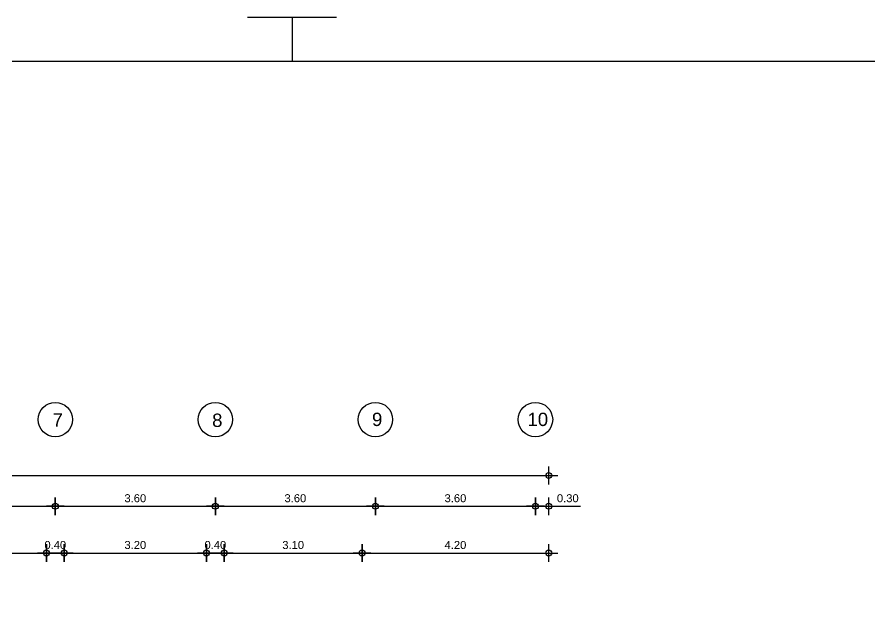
# Model space of a CAD drawing. Header units: metres. Extents: x -11 to 85, y -301 to 135.
# Drawn here: x 35.81 to 55, y 46.26 to 59.4 of the extents above; entities that cross this region are included whole.
import ezdxf

# ---------------------------------------------------------------- set-up
doc = ezdxf.new("R2010")
doc.units = ezdxf.units.M
doc.header["$LTSCALE"] = 0.036
doc.header["$PDMODE"] = 2
for name, color, linetype in [('arxitek corofos', 252, 'Continuous'), ('BORDER', 5, 'Continuous'), ('DIMBLK', 252, 'Continuous'), ('LAYER-ON', 4, 'Continuous'), ('MARKS', 2, 'Continuous')]:
    doc.layers.add(name, color=color, linetype=linetype)
doc.styles.add('COMU-N', font='arial.ttf')
doc.styles.get("Standard").update_dxf_attribs({"font": 'arial.ttf'})
doc.dimstyles.new('CADWDOT', dxfattribs={"dimscale": 0.1, "dimtxt": 1.8, "dimasz": 0.08, "dimexe": 2, "dimexo": 0, "dimgap": 0.09, "dimtad": 0, "dimrnd": 0.001, "dimzin": 0, "dimdsep": 46, "dimtxsty": 'Standard', "dimblk1": 'ARTDIM', "dimblk2": 'ARTDIM', "dimsah": 1, "dimcen": 0.09, "dimdle": 0.05, "dimse1": 1, "dimse2": 1, "dimadec": 0, "dimazin": 0, "dimtfac": 1, "dimtmove": 0, "dimatfit": 3, "dimldrblk": 'ARTDIM', "dimfxl": 2, "dimtvp": 0.9999, "dimtolj": 1, "dimtzin": 0, "dimarcsym": 0})

# ---------------------------------------------------------------- blocks, each defined once
blk = doc.blocks.new('art103')
at = {"layer": 'BORDER'}
blk.add_line((20.75, 14.6), (0.25, 14.6), dxfattribs=at)
at = {"layer": 'MARKS'}
for p, q in [((10.25, 14.85), (10.75, 14.85)), ((10.5, 14.85), (10.5, 14.6))]:
    blk.add_line(p, q, dxfattribs=at)
blk = doc.blocks.new('ARTDIM')
at = {"layer": 'DIMBLK'}
for p, q in [((0, -24.9975), (0, 24.9975)), ((-24.9975, 0), (24.9975, 0))]:
    blk.add_line(p, q, dxfattribs=at)
blk.add_circle((0, 0), 8.25, dxfattribs=at)
blk = doc.blocks.new('*D310')
at = {"layer": 'arxitek corofos', "color": 0, "lineweight": -2}
blk.add_line((33.082, 48.391), (36.666, 48.391), dxfattribs=at)
at = {"layer": 'Defpoints', "color": 0, "transparency": 16777216}
for p in [(33.074, 51.669), (36.674, 51.669), (36.674, 48.391)]:
    blk.add_point(p, dxfattribs=at)
at = {"layer": 'arxitek corofos', "color": 0, "lineweight": -2, "xscale": 0.008, "yscale": 0.008, "zscale": 0.008, "rotation": 180}
blk.add_blockref('ARTDIM', (33.074, 48.391), dxfattribs=at)
at = {"layer": 'arxitek corofos', "color": 0, "lineweight": -2, "xscale": 0.008, "yscale": 0.008, "zscale": 0.008}
blk.add_blockref('ARTDIM', (36.674, 48.391), dxfattribs=at)
at = {"layer": 'arxitek corofos', "color": 0, "insert": (34.874, 48.571), "char_height": 0.18, "attachment_point": 5}
blk.add_mtext('\\A1;3.60', dxfattribs=at)
blk = doc.blocks.new('*D311')
at = {"layer": 'arxitek corofos', "color": 0, "lineweight": -2}
blk.add_line((36.682, 48.391), (40.266, 48.391), dxfattribs=at)
at = {"layer": 'Defpoints', "color": 0, "transparency": 16777216}
for p in [(36.674, 51.669), (40.274, 51.669), (40.274, 48.391)]:
    blk.add_point(p, dxfattribs=at)
at = {"layer": 'arxitek corofos', "color": 0, "lineweight": -2, "xscale": 0.008, "yscale": 0.008, "zscale": 0.008, "rotation": 180}
blk.add_blockref('ARTDIM', (36.674, 48.391), dxfattribs=at)
at = {"layer": 'arxitek corofos', "color": 0, "lineweight": -2, "xscale": 0.008, "yscale": 0.008, "zscale": 0.008}
blk.add_blockref('ARTDIM', (40.274, 48.391), dxfattribs=at)
at = {"layer": 'arxitek corofos', "color": 0, "insert": (38.474, 48.571), "char_height": 0.18, "attachment_point": 5}
blk.add_mtext('\\A1;3.60', dxfattribs=at)
blk = doc.blocks.new('*D312')
at = {"layer": 'arxitek corofos', "color": 0, "lineweight": -2}
blk.add_line((40.282, 48.391), (43.866, 48.391), dxfattribs=at)
at = {"layer": 'Defpoints', "color": 0, "transparency": 16777216}
for p in [(40.274, 51.669), (43.874, 51.669), (43.874, 48.391)]:
    blk.add_point(p, dxfattribs=at)
at = {"layer": 'arxitek corofos', "color": 0, "lineweight": -2, "xscale": 0.008, "yscale": 0.008, "zscale": 0.008, "rotation": 180}
blk.add_blockref('ARTDIM', (40.274, 48.391), dxfattribs=at)
at = {"layer": 'arxitek corofos', "color": 0, "lineweight": -2, "xscale": 0.008, "yscale": 0.008, "zscale": 0.008}
blk.add_blockref('ARTDIM', (43.874, 48.391), dxfattribs=at)
at = {"layer": 'arxitek corofos', "color": 0, "insert": (42.074, 48.571), "char_height": 0.18, "attachment_point": 5}
blk.add_mtext('\\A1;3.60', dxfattribs=at)
blk = doc.blocks.new('*D313')
at = {"layer": 'arxitek corofos', "color": 0, "lineweight": -2}
blk.add_line((43.882, 48.391), (47.466, 48.391), dxfattribs=at)
at = {"layer": 'Defpoints', "color": 0, "transparency": 16777216}
for p in [(43.874, 51.669), (47.474, 51.669), (47.474, 48.391)]:
    blk.add_point(p, dxfattribs=at)
at = {"layer": 'arxitek corofos', "color": 0, "lineweight": -2, "xscale": 0.008, "yscale": 0.008, "zscale": 0.008, "rotation": 180}
blk.add_blockref('ARTDIM', (43.874, 48.391), dxfattribs=at)
at = {"layer": 'arxitek corofos', "color": 0, "lineweight": -2, "xscale": 0.008, "yscale": 0.008, "zscale": 0.008}
blk.add_blockref('ARTDIM', (47.474, 48.391), dxfattribs=at)
at = {"layer": 'arxitek corofos', "color": 0, "insert": (45.674, 48.571), "char_height": 0.18, "attachment_point": 5}
blk.add_mtext('\\A1;3.60', dxfattribs=at)
blk = doc.blocks.new('*D314')
at = {"layer": 'arxitek corofos', "color": 0, "lineweight": -2}
for p, q in [((47.482, 48.391), (47.766, 48.391)), ((47.774, 48.391), (48.484, 48.391))]:
    blk.add_line(p, q, dxfattribs=at)
at = {"layer": 'Defpoints', "color": 0, "transparency": 16777216}
for p in [(47.474, 51.669), (47.774, 48.391), (47.774, 46.261)]:
    blk.add_point(p, dxfattribs=at)
at = {"layer": 'arxitek corofos', "color": 0, "lineweight": -2, "xscale": 0.008, "yscale": 0.008, "zscale": 0.008, "rotation": 180}
blk.add_blockref('ARTDIM', (47.474, 48.391), dxfattribs=at)
at = {"layer": 'arxitek corofos', "color": 0, "lineweight": -2, "xscale": 0.008, "yscale": 0.008, "zscale": 0.008}
blk.add_blockref('ARTDIM', (47.774, 48.391), dxfattribs=at)
at = {"layer": 'arxitek corofos', "color": 0, "insert": (48.201, 48.571), "char_height": 0.18, "attachment_point": 5}
blk.add_mtext('\\A1;0.30', dxfattribs=at)
blk = doc.blocks.new('*D316')
at = {"layer": 'arxitek corofos', "color": 0, "lineweight": -2}
blk.add_line((14.782, 49.084), (47.766, 49.084), dxfattribs=at)
at = {"layer": 'Defpoints', "color": 0, "transparency": 16777216}
for p in [(47.774, 49.084), (14.774, 47.902), (47.774, 47.902)]:
    blk.add_point(p, dxfattribs=at)
at = {"layer": 'arxitek corofos', "color": 0, "lineweight": -2, "xscale": 0.008, "yscale": 0.008, "zscale": 0.008, "rotation": 180}
blk.add_blockref('ARTDIM', (14.774, 49.084), dxfattribs=at)
at = {"layer": 'arxitek corofos', "color": 0, "lineweight": -2, "xscale": 0.008, "yscale": 0.008, "zscale": 0.008}
blk.add_blockref('ARTDIM', (47.774, 49.084), dxfattribs=at)
at = {"layer": 'arxitek corofos', "color": 0, "insert": (31.274, 49.264), "char_height": 0.18, "attachment_point": 5}
blk.add_mtext('\\A1;33.00', dxfattribs=at)
blk = doc.blocks.new('*D326')
at = {"layer": 'arxitek corofos', "color": 0, "lineweight": -2}
blk.add_line((33.282, 47.339), (36.466, 47.339), dxfattribs=at)
at = {"layer": 'Defpoints', "color": 0, "transparency": 16777216}
for p in [(36.474, 47.339), (33.274, 46.261), (36.474, 46.261)]:
    blk.add_point(p, dxfattribs=at)
at = {"layer": 'arxitek corofos', "color": 0, "lineweight": -2, "xscale": 0.008, "yscale": 0.008, "zscale": 0.008, "rotation": 180}
blk.add_blockref('ARTDIM', (33.274, 47.339), dxfattribs=at)
at = {"layer": 'arxitek corofos', "color": 0, "lineweight": -2, "xscale": 0.008, "yscale": 0.008, "zscale": 0.008}
blk.add_blockref('ARTDIM', (36.474, 47.339), dxfattribs=at)
at = {"layer": 'arxitek corofos', "color": 0, "insert": (34.874, 47.519), "char_height": 0.18, "attachment_point": 5}
blk.add_mtext('\\A1;3.20', dxfattribs=at)
blk = doc.blocks.new('*D327')
at = {"layer": 'arxitek corofos', "color": 0, "lineweight": -2}
blk.add_line((36.482, 47.339), (36.866, 47.339), dxfattribs=at)
at = {"layer": 'Defpoints', "color": 0, "transparency": 16777216}
for p in [(36.874, 47.339), (36.474, 46.261), (36.874, 46.261)]:
    blk.add_point(p, dxfattribs=at)
at = {"layer": 'arxitek corofos', "color": 0, "lineweight": -2, "xscale": 0.008, "yscale": 0.008, "zscale": 0.008, "rotation": 180}
blk.add_blockref('ARTDIM', (36.474, 47.339), dxfattribs=at)
at = {"layer": 'arxitek corofos', "color": 0, "lineweight": -2, "xscale": 0.008, "yscale": 0.008, "zscale": 0.008}
blk.add_blockref('ARTDIM', (36.874, 47.339), dxfattribs=at)
at = {"layer": 'arxitek corofos', "color": 0, "insert": (36.674, 47.519), "char_height": 0.18, "attachment_point": 5}
blk.add_mtext('\\A1;0.40', dxfattribs=at)
blk = doc.blocks.new('*D328')
at = {"layer": 'arxitek corofos', "color": 0, "lineweight": -2}
blk.add_line((36.882, 47.339), (40.066, 47.339), dxfattribs=at)
at = {"layer": 'Defpoints', "color": 0, "transparency": 16777216}
for p in [(40.074, 47.339), (36.874, 46.261), (40.074, 46.261)]:
    blk.add_point(p, dxfattribs=at)
at = {"layer": 'arxitek corofos', "color": 0, "lineweight": -2, "xscale": 0.008, "yscale": 0.008, "zscale": 0.008, "rotation": 180}
blk.add_blockref('ARTDIM', (36.874, 47.339), dxfattribs=at)
at = {"layer": 'arxitek corofos', "color": 0, "lineweight": -2, "xscale": 0.008, "yscale": 0.008, "zscale": 0.008}
blk.add_blockref('ARTDIM', (40.074, 47.339), dxfattribs=at)
at = {"layer": 'arxitek corofos', "color": 0, "insert": (38.474, 47.519), "char_height": 0.18, "attachment_point": 5}
blk.add_mtext('\\A1;3.20', dxfattribs=at)
blk = doc.blocks.new('*D329')
at = {"layer": 'arxitek corofos', "color": 0, "lineweight": -2}
blk.add_line((40.082, 47.339), (40.466, 47.339), dxfattribs=at)
at = {"layer": 'Defpoints', "color": 0, "transparency": 16777216}
for p in [(40.474, 47.339), (40.074, 46.261), (40.474, 46.261)]:
    blk.add_point(p, dxfattribs=at)
at = {"layer": 'arxitek corofos', "color": 0, "lineweight": -2, "xscale": 0.008, "yscale": 0.008, "zscale": 0.008, "rotation": 180}
blk.add_blockref('ARTDIM', (40.074, 47.339), dxfattribs=at)
at = {"layer": 'arxitek corofos', "color": 0, "lineweight": -2, "xscale": 0.008, "yscale": 0.008, "zscale": 0.008}
blk.add_blockref('ARTDIM', (40.474, 47.339), dxfattribs=at)
at = {"layer": 'arxitek corofos', "color": 0, "insert": (40.274, 47.519), "char_height": 0.18, "attachment_point": 5}
blk.add_mtext('\\A1;0.40', dxfattribs=at)
blk = doc.blocks.new('*D330')
at = {"layer": 'arxitek corofos', "color": 0, "lineweight": -2}
blk.add_line((40.482, 47.339), (43.566, 47.339), dxfattribs=at)
at = {"layer": 'Defpoints', "color": 0, "transparency": 16777216}
for p in [(43.574, 47.339), (40.474, 46.261), (43.574, 46.261)]:
    blk.add_point(p, dxfattribs=at)
at = {"layer": 'arxitek corofos', "color": 0, "lineweight": -2, "xscale": 0.008, "yscale": 0.008, "zscale": 0.008, "rotation": 180}
blk.add_blockref('ARTDIM', (40.474, 47.339), dxfattribs=at)
at = {"layer": 'arxitek corofos', "color": 0, "lineweight": -2, "xscale": 0.008, "yscale": 0.008, "zscale": 0.008}
blk.add_blockref('ARTDIM', (43.574, 47.339), dxfattribs=at)
at = {"layer": 'arxitek corofos', "color": 0, "insert": (42.024, 47.519), "char_height": 0.18, "attachment_point": 5}
blk.add_mtext('\\A1;3.10', dxfattribs=at)
blk = doc.blocks.new('*D331')
at = {"layer": 'arxitek corofos', "color": 0, "lineweight": -2}
blk.add_line((43.582, 47.339), (47.766, 47.339), dxfattribs=at)
at = {"layer": 'Defpoints', "color": 0, "transparency": 16777216}
for p in [(47.774, 47.339), (43.574, 46.261), (47.774, 46.261)]:
    blk.add_point(p, dxfattribs=at)
at = {"layer": 'arxitek corofos', "color": 0, "lineweight": -2, "xscale": 0.008, "yscale": 0.008, "zscale": 0.008, "rotation": 180}
blk.add_blockref('ARTDIM', (43.574, 47.339), dxfattribs=at)
at = {"layer": 'arxitek corofos', "color": 0, "lineweight": -2, "xscale": 0.008, "yscale": 0.008, "zscale": 0.008}
blk.add_blockref('ARTDIM', (47.774, 47.339), dxfattribs=at)
at = {"layer": 'arxitek corofos', "color": 0, "insert": (45.674, 47.519), "char_height": 0.18, "attachment_point": 5}
blk.add_mtext('\\A1;4.20', dxfattribs=at)

msp = doc.modelspace()

# ---------------------------------------------------------------- linework, layer by layer
at = {"layer": 'arxitek corofos'}
for centre in [(36.674, 50.343), (40.274, 50.343), (43.874, 50.343), (47.474, 50.343)]:
    msp.add_circle(centre, 0.387, dxfattribs=at)

# ---------------------------------------------------------------- block references
at = {"layer": 'LAYER-ON', "xscale": 4, "yscale": 4, "zscale": 4}
msp.add_blockref('art103', (0, 0), dxfattribs=at)

# ---------------------------------------------------------------- texts
at = {"layer": 'arxitek corofos', "style": 'COMU-N'}
for s, p in [('7', (36.612, 50.183)), ('8', (40.201, 50.176)), ('9', (43.797, 50.197)), ('10', (47.293, 50.197))]:
    msp.add_text(s, height=0.3, dxfattribs=at).set_placement(p)

# ---------------------------------------------------------------- dimensions: what is measured, and where the dimension line sits
at = {"layer": 'arxitek corofos'}
for base, p1, p2, picture, middle in [((36.674, 48.391), (33.074, 51.669), (36.674, 51.669), '*D310', (34.874, 48.571)), ((40.274, 48.391), (36.674, 51.669), (40.274, 51.669), '*D311', (38.474, 48.571)), ((43.874, 48.391), (40.274, 51.669), (43.874, 51.669), '*D312', (42.074, 48.571)), ((47.474, 48.391), (43.874, 51.669), (47.474, 51.669), '*D313', (45.674, 48.571)), ((47.774, 49.084), (14.774, 47.902), (47.774, 47.902), '*D316', (31.274, 49.264)), ((36.474, 47.339), (33.274, 46.261), (36.474, 46.261), '*D326', (34.874, 47.519)), ((40.074, 47.339), (36.874, 46.261), (40.074, 46.261), '*D328', (38.474, 47.519)), ((43.574, 47.339), (40.474, 46.261), (43.574, 46.261), '*D330', (42.024, 47.519)), ((47.774, 47.339), (43.574, 46.261), (47.774, 46.261), '*D331', (45.674, 47.519))]:
    dim = msp.add_linear_dim(base=base, p1=p1, p2=p2, dimstyle='CADWDOT', dxfattribs=at)
    dim.commit()
    dim.dimension.update_dxf_attribs({"geometry": picture, "text_midpoint": middle})
for base, p1, p2, picture, middle in [((47.774, 48.391), (47.474, 51.669), (47.774, 46.261), '*D314', (48.201, 48.391)), ((36.874, 47.339), (36.474, 46.261), (36.874, 46.261), '*D327', (36.674, 47.339)), ((40.474, 47.339), (40.074, 46.261), (40.474, 46.261), '*D329', (40.274, 47.339))]:
    dim = msp.add_linear_dim(base=base, p1=p1, p2=p2, dimstyle='CADWDOT', dxfattribs=at)
    dim.commit()
    dim.dimension.update_dxf_attribs({"geometry": picture, "text_midpoint": middle, "dimtype": 160})

doc.saveas('drawing.dxf')
